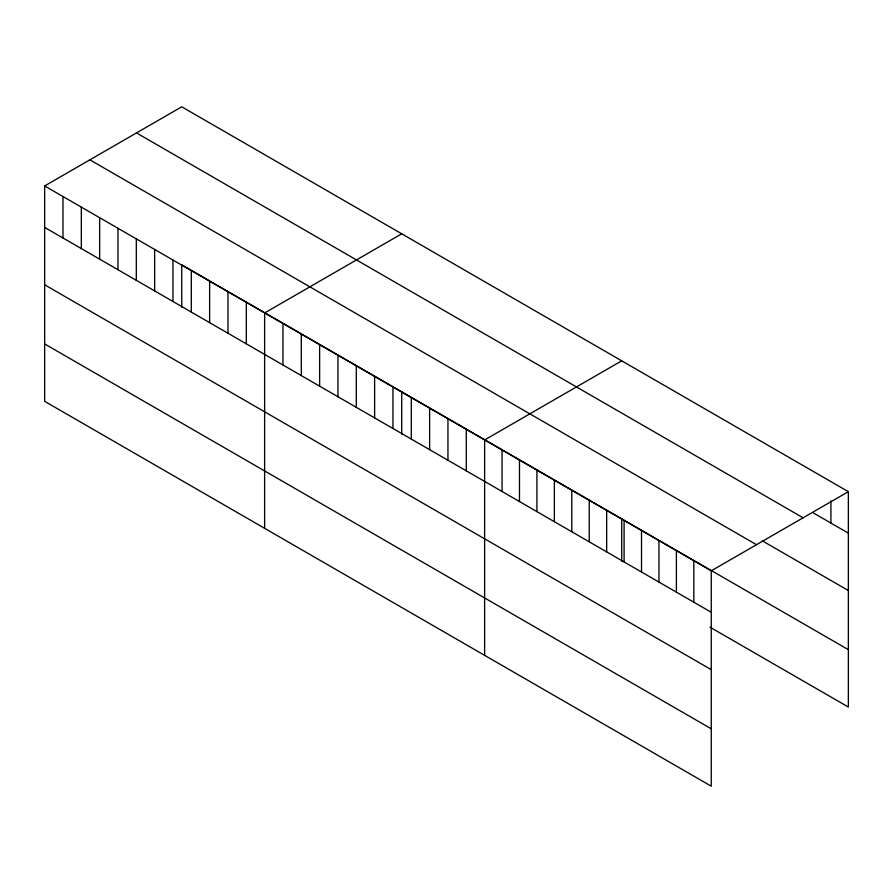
<?xml version="1.0" encoding="UTF-8"?>
<svg xmlns="http://www.w3.org/2000/svg" width="893" height="893" viewBox="0 0 893 893"><rect width="100%" height="100%" fill="white"/><g stroke="black" fill="none" stroke-linecap="round" stroke-linejoin="round"><path stroke-width="1.34" d="M44.65 185.956L711.263 570.817L711.263 786.197L44.65 401.325L44.65 185.956L181.737 106.803L848.35 491.675L848.35 707.044L710.035 627.199M401.716 233.81L264.629 312.963L264.629 528.332M621.707 360.817L484.62 439.959L484.62 655.339M711.263 570.817L848.35 491.675M813.478 512.995L848.35 533.121M136.495 132.923L803.108 517.795M762.343 540.857L848.35 590.519M89.892 159.836L756.505 544.697M236.734 296.543L181.737 264.786L181.737 307.147M237.873 297.202L272.253 317.048M273.392 317.707L691.439 559.063M692.6 559.732L848.35 649.658M44.65 227.402L711.263 612.274M44.65 284.8L711.263 669.661M44.65 343.939L711.263 728.8M830.914 500.951L830.914 523.064M693.828 560.748L693.828 602.206M676.392 550.691L676.392 592.137M658.956 540.622L658.956 582.08M641.52 530.554L641.52 572.011M624.095 520.485L624.095 561.943M621.707 518.8L621.707 561.161M606.66 510.428L606.66 551.874M589.224 500.359L589.224 541.817M571.788 490.29L571.788 531.748M554.352 480.222L554.352 521.679M536.916 470.164L536.916 511.611M519.48 460.096L519.48 501.553M502.045 450.027L502.045 491.485M466.28 429.377L466.28 470.834M447.951 418.795L447.951 460.252M429.622 408.213L429.622 449.67M411.282 397.631L411.282 439.077M401.716 391.793L401.716 434.154M392.953 387.049L392.953 428.495M374.625 376.455L374.625 417.913M356.296 365.873L356.296 407.331M337.956 355.291L337.956 396.749M319.627 344.709L319.627 386.167M301.298 334.127L301.298 375.585M282.969 323.545L282.969 364.991M246.301 302.37L246.301 343.827M227.972 291.788L227.972 333.245M209.632 281.206L209.632 322.663M191.303 270.624L191.303 312.081M172.974 260.042L172.974 301.488M154.645 249.46L154.645 290.906M136.305 238.866L136.305 280.324M117.976 228.284L117.976 269.742M99.648 217.702L99.648 259.16M81.319 207.12L81.319 248.578M62.979 196.538L62.979 237.984"/></g></svg>
